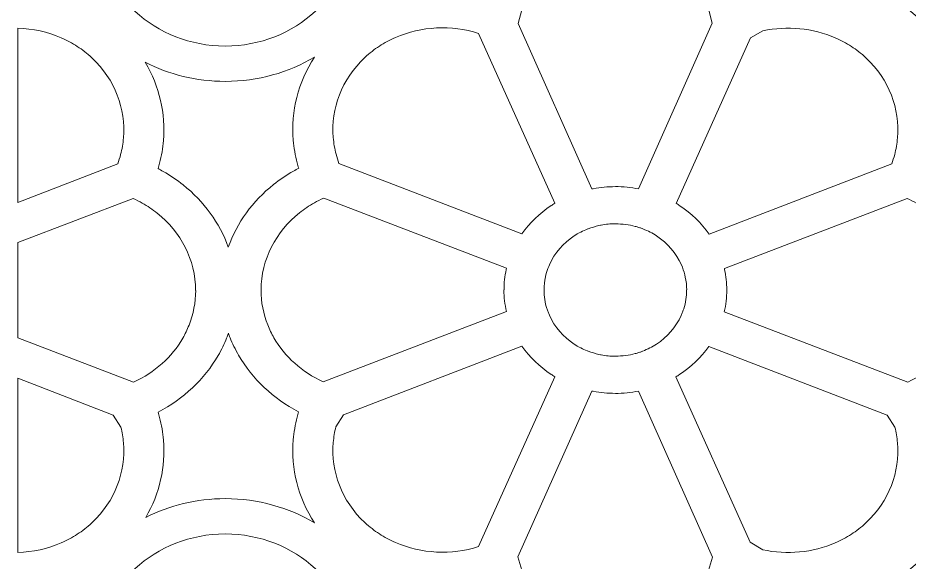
# Model space of a CAD drawing. Header units: millimetres. Extents: x -1200 to 1200, y -590 to 590.
# Drawn here: x -1200 to -592, y -186 to 186 of the extents above; entities that cross this region are included whole.
import ezdxf

# ---------------------------------------------------------------- set-up
doc = ezdxf.new("R2010")
doc.units = ezdxf.units.MM
doc.header["$MEASUREMENT"] = 0
doc.layers.add('Layer 1', color=7, linetype='Continuous')

msp = doc.modelspace()

# ---------------------------------------------------------------- linework, layer by layer
at = {"layer": 'Layer 1', "color": 250, "lineweight": 20}
for points, knots in [([(-971.7018, 247.1523), (-971.7018, 247.1523), (-971.7018, 247.1553), (-971.7018, 247.1553), (-971.7018, 247.1553), (-971.6511, 247.1553), (-971.6511, 247.1553), (-971.6516, 269.3949), (-981.3984, 289.5645), (-997.1524, 304.1911), (-1012.9047, 318.8168), (-1034.6258, 327.8657), (-1058.5766, 327.8669), (-1058.5766, 327.8669), (-1058.5766, 327.8198), (-1058.5766, 327.8198), (-1058.5766, 327.8198), (-1058.5834, 327.8198), (-1058.5834, 327.8198), (-1058.5834, 327.8198), (-1058.5867, 327.8198), (-1058.5867, 327.8198), (-1058.5867, 327.8198), (-1058.5867, 327.8669), (-1058.5867, 327.8669), (-1082.5392, 327.8665), (-1104.2631, 318.8168), (-1120.0165, 304.1894), (-1135.7684, 289.5632), (-1145.5144, 269.3958), (-1145.5158, 247.1587), (-1145.5158, 247.1587), (-1145.4651, 247.1587), (-1145.4651, 247.1587), (-1145.4651, 247.1587), (-1145.4651, 247.1523), (-1145.4651, 247.1523), (-1145.4651, 247.1523), (-1145.4651, 247.1493), (-1145.4651, 247.1493), (-1145.4651, 247.1493), (-1145.5158, 247.1493), (-1145.5158, 247.1493), (-1145.5153, 224.91), (-1135.7684, 204.7405), (-1120.0141, 190.1139), (-1104.2617, 175.4886), (-1082.5406, 166.4397), (-1058.5904, 166.4385), (-1058.5904, 166.4385), (-1058.5904, 166.4856), (-1058.5904, 166.4856), (-1058.5904, 166.4856), (-1058.5834, 166.4856), (-1058.5834, 166.4856), (-1058.5834, 166.4856), (-1058.5802, 166.4856), (-1058.5802, 166.4856), (-1058.5802, 166.4856), (-1058.5802, 166.4385), (-1058.5802, 166.4385), (-1034.6272, 166.4389), (-1012.9038, 175.4886), (-997.15, 190.1156), (-981.3976, 204.7417), (-971.6524, 224.9087), (-971.6511, 247.1458), (-971.6511, 247.1458), (-971.7018, 247.1458), (-971.7018, 247.1458), (-971.7018, 247.1458), (-971.7018, 247.1523), (-971.7018, 247.1523)], [0, 0, 0, 0, 0.04166667, 0.04166667, 0.04166667, 0.08333333, 0.08333333, 0.08333333, 0.125, 0.125, 0.125, 0.16666667, 0.16666667, 0.16666667, 0.20833333, 0.20833333, 0.20833333, 0.25, 0.25, 0.25, 0.29166667, 0.29166667, 0.29166667, 0.33333333, 0.33333333, 0.33333333, 0.375, 0.375, 0.375, 0.41666667, 0.41666667, 0.41666667, 0.45833333, 0.45833333, 0.45833333, 0.5, 0.5, 0.5, 0.54166667, 0.54166667, 0.54166667, 0.58333333, 0.58333333, 0.58333333, 0.625, 0.625, 0.625, 0.66666667, 0.66666667, 0.66666667, 0.70833333, 0.70833333, 0.70833333, 0.75, 0.75, 0.75, 0.79166667, 0.79166667, 0.79166667, 0.83333333, 0.83333333, 0.83333333, 0.875, 0.875, 0.875, 0.91666667, 0.91666667, 0.91666667, 0.95833333, 0.95833333, 0.95833333, 1, 1, 1, 1]), ([(-442.6111, 247.1523), (-442.6111, 247.1523), (-442.6111, 247.1553), (-442.6111, 247.1553), (-442.6111, 247.1553), (-442.5604, 247.1553), (-442.5604, 247.1553), (-442.5609, 269.3949), (-452.3078, 289.5645), (-468.0616, 304.1911), (-483.814, 318.8168), (-505.5351, 327.8657), (-529.4858, 327.8669), (-529.4858, 327.8669), (-529.4858, 327.8198), (-529.4858, 327.8198), (-529.4858, 327.8198), (-529.4928, 327.8198), (-529.4928, 327.8198), (-529.4928, 327.8198), (-529.496, 327.8198), (-529.496, 327.8198), (-529.496, 327.8198), (-529.496, 327.8669), (-529.496, 327.8669), (-553.4485, 327.8665), (-575.1724, 318.8168), (-590.9257, 304.1894), (-606.6778, 289.5632), (-616.4238, 269.3958), (-616.425, 247.1587), (-616.425, 247.1587), (-616.3743, 247.1587), (-616.3743, 247.1587), (-616.3743, 247.1587), (-616.3743, 247.1523), (-616.3743, 247.1523), (-616.3743, 247.1523), (-616.3743, 247.1493), (-616.3743, 247.1493), (-616.3743, 247.1493), (-616.425, 247.1493), (-616.425, 247.1493), (-616.4246, 224.91), (-606.6778, 204.7405), (-590.9233, 190.1139), (-575.171, 175.4886), (-553.4499, 166.4397), (-529.4996, 166.4385), (-529.4996, 166.4385), (-529.4996, 166.4856), (-529.4996, 166.4856), (-529.4996, 166.4856), (-529.4928, 166.4856), (-529.4928, 166.4856), (-529.4928, 166.4856), (-529.4895, 166.4856), (-529.4895, 166.4856), (-529.4895, 166.4856), (-529.4895, 166.4385), (-529.4895, 166.4385), (-505.5365, 166.4389), (-483.813, 175.4886), (-468.0592, 190.1156), (-452.3069, 204.7417), (-442.5618, 224.9087), (-442.5604, 247.1458), (-442.5604, 247.1458), (-442.6111, 247.1458), (-442.6111, 247.1458), (-442.6111, 247.1458), (-442.6111, 247.1523), (-442.6111, 247.1523)], [0, 0, 0, 0, 0.04166667, 0.04166667, 0.04166667, 0.08333333, 0.08333333, 0.08333333, 0.125, 0.125, 0.125, 0.16666667, 0.16666667, 0.16666667, 0.20833333, 0.20833333, 0.20833333, 0.25, 0.25, 0.25, 0.29166667, 0.29166667, 0.29166667, 0.33333333, 0.33333333, 0.33333333, 0.375, 0.375, 0.375, 0.41666667, 0.41666667, 0.41666667, 0.45833333, 0.45833333, 0.45833333, 0.5, 0.5, 0.5, 0.54166667, 0.54166667, 0.54166667, 0.58333333, 0.58333333, 0.58333333, 0.625, 0.625, 0.625, 0.66666667, 0.66666667, 0.66666667, 0.70833333, 0.70833333, 0.70833333, 0.75, 0.75, 0.75, 0.79166667, 0.79166667, 0.79166667, 0.83333333, 0.83333333, 0.83333333, 0.875, 0.875, 0.875, 0.91666667, 0.91666667, 0.91666667, 0.95833333, 0.95833333, 0.95833333, 1, 1, 1, 1]), ([(-726.3887, 181.9889), (-726.3887, 181.9889), (-728.6122, 191.0237), (-728.6122, 191.0237), (-735.6835, 201.6265), (-745.6182, 210.3421), (-757.3866, 216.1927), (-760.2842, 217.6332), (-763.4369, 218.9404), (-766.8291, 220.0986), (-774.8719, 222.8433), (-783.4899, 224.3416), (-792.411, 224.3421), (-792.411, 224.3421), (-792.411, 224.2924), (-792.411, 224.2924), (-792.411, 224.2924), (-792.4193, 224.2924), (-792.4193, 224.2924), (-815.0866, 224.2924), (-835.4098, 214.8512), (-849.2265, 199.9141), (-851.7496, 197.1869), (-854.0585, 194.2764), (-856.1256, 191.2104), (-856.1256, 191.2104), (-858.8073, 181.8729), (-858.8073, 181.8729), (-858.8073, 181.8729), (-808.4472, 68.908), (-808.4472, 68.908), (-808.4472, 68.908), (-807.4632, 69.0927), (-807.4632, 69.0927), (-802.6031, 70.002), (-797.5792, 70.4809), (-792.44, 70.4822), (-792.44, 70.4822), (-792.44, 70.5314), (-792.44, 70.5314), (-792.44, 70.5314), (-792.4253, 70.5314), (-792.4253, 70.5314), (-787.0587, 70.5314), (-781.7599, 69.9853), (-776.5921, 68.953), (-776.5921, 68.953), (-726.3887, 181.9889), (-726.3887, 181.9889)], [0, 0, 0, 0, 0.0625, 0.0625, 0.0625, 0.125, 0.125, 0.125, 0.1875, 0.1875, 0.1875, 0.25, 0.25, 0.25, 0.3125, 0.3125, 0.3125, 0.375, 0.375, 0.375, 0.4375, 0.4375, 0.4375, 0.5, 0.5, 0.5, 0.5625, 0.5625, 0.5625, 0.625, 0.625, 0.625, 0.6875, 0.6875, 0.6875, 0.75, 0.75, 0.75, 0.8125, 0.8125, 0.8125, 0.875, 0.875, 0.875, 0.9375, 0.9375, 0.9375, 1, 1, 1, 1]), ([(-1200.05, 59.7734), (-1200.05, 59.7734), (-1131.9126, 85.9975), (-1131.9126, 85.9975), (-1131.139, 88.1027), (-1130.4691, 90.2439), (-1129.9059, 92.41), (-1128.9547, 96.0662), (-1128.3176, 99.8878), (-1127.996, 103.8288), (-1126.3901, 123.4947), (-1133.5624, 143.5276), (-1149.576, 158.3949), (-1149.576, 158.3949), (-1149.5888, 158.4064), (-1149.5888, 158.4064), (-1149.5888, 158.4064), (-1149.562, 158.4313), (-1149.562, 158.4313), (-1152.7351, 161.3739), (-1156.0488, 163.9546), (-1159.464, 166.1755), (-1162.875, 168.3951), (-1166.5413, 170.3517), (-1170.4081, 172.041), (-1179.7581, 176.1263), (-1189.86, 178.3132), (-1200.05, 178.6089), (-1200.05, 178.6089), (-1200.05, 59.7734), (-1200.05, 59.7734)], [0, 0, 0, 0, 0.1, 0.1, 0.1, 0.2, 0.2, 0.2, 0.3, 0.3, 0.3, 0.4, 0.4, 0.4, 0.5, 0.5, 0.5, 0.6, 0.6, 0.6, 0.7, 0.7, 0.7, 0.8, 0.8, 0.8, 0.9, 0.9, 0.9, 1, 1, 1, 1]), ([(-980.9561, 86.2292), (-980.9561, 86.2292), (-856.2485, 38.232), (-856.2485, 38.232), (-850.9768, 45.7697), (-844.1769, 52.3313), (-836.25, 57.5406), (-835.4241, 58.0838), (-834.6049, 58.6029), (-833.787, 59.1006), (-833.787, 59.1006), (-885.7677, 175.1074), (-885.7677, 175.1074), (-904.356, 180.9378), (-924.7531, 180.0062), (-942.4574, 172.2714), (-946.3242, 170.5813), (-949.99, 168.6247), (-953.4015, 166.4055), (-956.8162, 164.1842), (-960.1304, 161.6035), (-963.3035, 158.6613), (-963.3035, 158.6613), (-963.2767, 158.6365), (-963.2767, 158.6365), (-963.2767, 158.6365), (-963.2895, 158.6249), (-963.2895, 158.6249), (-979.3031, 143.7576), (-986.4754, 123.7247), (-984.8695, 104.0588), (-984.5479, 100.1182), (-983.9108, 96.2962), (-982.9596, 92.64), (-982.3968, 90.4744), (-981.7296, 88.3345), (-980.9561, 86.2292)], [0, 0, 0, 0, 0.08333333, 0.08333333, 0.08333333, 0.16666667, 0.16666667, 0.16666667, 0.25, 0.25, 0.25, 0.33333333, 0.33333333, 0.33333333, 0.41666667, 0.41666667, 0.41666667, 0.5, 0.5, 0.5, 0.58333333, 0.58333333, 0.58333333, 0.66666667, 0.66666667, 0.66666667, 0.75, 0.75, 0.75, 0.83333333, 0.83333333, 0.83333333, 0.91666667, 0.91666667, 0.91666667, 1, 1, 1, 1]), ([(-728.4845, 38.0474), (-728.4845, 38.0474), (-603.8973, 85.9975), (-603.8973, 85.9975), (-603.1236, 88.1027), (-602.4539, 90.2439), (-601.8906, 92.41), (-600.9392, 96.0662), (-600.3021, 99.8878), (-599.9807, 103.8288), (-598.3748, 123.4947), (-605.547, 143.5276), (-621.5606, 158.3949), (-621.5606, 158.3949), (-621.5736, 158.4064), (-621.5736, 158.4064), (-621.5736, 158.4064), (-621.5468, 158.4313), (-621.5468, 158.4313), (-624.7198, 161.3739), (-628.0334, 163.9546), (-631.4487, 166.1755), (-634.8598, 168.3951), (-638.5258, 170.3517), (-642.3927, 172.041), (-657.7955, 178.7709), (-675.2387, 180.3501), (-691.7547, 176.8074), (-691.7547, 176.8074), (-700.3095, 172.1369), (-700.3095, 172.1369), (-700.3095, 172.1369), (-750.9732, 59.0702), (-750.9732, 59.0702), (-750.112, 58.5493), (-749.2659, 58.0169), (-748.4392, 57.4708), (-740.5312, 52.2503), (-733.7465, 45.6494), (-728.4845, 38.0474)], [0, 0, 0, 0, 0.07692308, 0.07692308, 0.07692308, 0.15384615, 0.15384615, 0.15384615, 0.23076923, 0.23076923, 0.23076923, 0.30769231, 0.30769231, 0.30769231, 0.38461538, 0.38461538, 0.38461538, 0.46153846, 0.46153846, 0.46153846, 0.53846154, 0.53846154, 0.53846154, 0.61538462, 0.61538462, 0.61538462, 0.69230769, 0.69230769, 0.69230769, 0.76923077, 0.76923077, 0.76923077, 0.84615385, 0.84615385, 0.84615385, 0.92307692, 0.92307692, 0.92307692, 1, 1, 1, 1]), ([(-1113.1478, 155.3615), (-1103.3496, 138.9248), (-1099.2138, 120.3092), (-1100.7136, 101.9412), (-1101.1297, 96.8471), (-1102.0165, 91.6643), (-1103.3728, 86.4494), (-1103.6901, 85.2291), (-1104.0352, 84.0105), (-1104.4061, 82.7966), (-1103.2228, 82.1811), (-1102.0486, 81.545), (-1100.8876, 80.8867), (-1096.0681, 78.1535), (-1091.5097, 75.0713), (-1087.2586, 71.681), (-1073.1604, 60.4387), (-1062.3872, 45.8104), (-1056.4719, 29.1908), (-1050.5744, 45.9047), (-1039.7696, 60.6165), (-1025.6065, 71.9106), (-1021.3548, 75.3013), (-1016.797, 78.3835), (-1011.9774, 81.1163), (-1010.8164, 81.7746), (-1009.6441, 82.4102), (-1008.4608, 83.0258), (-1008.8317, 84.2405), (-1009.1754, 85.4591), (-1009.4927, 86.6798), (-1010.849, 91.8947), (-1011.7358, 97.0771), (-1012.1519, 102.1712), (-1013.7522, 121.7741), (-1008.9326, 141.6579), (-997.6639, 158.875), (-1015.2253, 148.4204), (-1036.1316, 142.3565), (-1058.5802, 142.3561), (-1058.5802, 142.3561), (-1058.5802, 142.309), (-1058.5802, 142.309), (-1058.5802, 142.309), (-1058.5834, 142.309), (-1058.5834, 142.309), (-1058.5834, 142.309), (-1058.5904, 142.309), (-1058.5904, 142.309), (-1058.5904, 142.309), (-1058.5904, 142.3561), (-1058.5904, 142.3561), (-1078.3887, 142.3574), (-1096.9857, 147.0754), (-1113.1478, 155.3615)], [0, 0, 0, 0, 0.05555556, 0.05555556, 0.05555556, 0.11111111, 0.11111111, 0.11111111, 0.16666667, 0.16666667, 0.16666667, 0.22222222, 0.22222222, 0.22222222, 0.27777778, 0.27777778, 0.27777778, 0.33333333, 0.33333333, 0.33333333, 0.38888889, 0.38888889, 0.38888889, 0.44444444, 0.44444444, 0.44444444, 0.5, 0.5, 0.5, 0.55555556, 0.55555556, 0.55555556, 0.61111111, 0.61111111, 0.61111111, 0.66666667, 0.66666667, 0.66666667, 0.72222222, 0.72222222, 0.72222222, 0.77777778, 0.77777778, 0.77777778, 0.83333333, 0.83333333, 0.83333333, 0.88888889, 0.88888889, 0.88888889, 0.94444444, 0.94444444, 0.94444444, 1, 1, 1, 1]), ([(-1121.4682, 62.4518), (-1121.4682, 62.4518), (-1200.05, 32.2517), (-1200.05, 32.2517), (-1200.05, 32.2517), (-1200.05, -32.6479), (-1200.05, -32.6479), (-1200.05, -32.6479), (-1121.0369, -62.9002), (-1121.0369, -62.9002), (-1106.7003, -56.3224), (-1094.9365, -45.7799), (-1087.486, -32.8611), (-1085.9351, -30.1708), (-1084.5266, -27.2436), (-1083.2797, -24.0941), (-1080.3225, -16.627), (-1078.7093, -8.625), (-1078.7088, -0.3416), (-1078.7088, -0.3416), (-1078.7619, -0.3416), (-1078.7619, -0.3416), (-1078.7619, -0.3416), (-1078.7619, -0.3343), (-1078.7619, -0.3343), (-1078.7619, 20.7117), (-1088.9314, 39.5812), (-1105.0188, 52.4097), (-1108.1701, 54.9231), (-1111.5474, 57.207), (-1115.1171, 59.2312), (-1117.1508, 60.3847), (-1119.271, 61.4586), (-1121.4682, 62.4518)], [0, 0, 0, 0, 0.09090909, 0.09090909, 0.09090909, 0.18181818, 0.18181818, 0.18181818, 0.27272727, 0.27272727, 0.27272727, 0.36363636, 0.36363636, 0.36363636, 0.45454545, 0.45454545, 0.45454545, 0.54545455, 0.54545455, 0.54545455, 0.63636364, 0.63636364, 0.63636364, 0.72727273, 0.72727273, 0.72727273, 0.81818182, 0.81818182, 0.81818182, 0.90909091, 0.90909091, 0.90909091, 1, 1, 1, 1]), ([(-866.7113, 14.7626), (-866.7113, 14.7626), (-991.3981, 62.6819), (-991.3981, 62.6819), (-993.596, 61.6886), (-995.714, 60.6143), (-997.7479, 59.4613), (-1001.3176, 57.4365), (-1004.6954, 55.1527), (-1007.8462, 52.6393), (-1023.9341, 39.8108), (-1034.1036, 20.9417), (-1034.1036, -0.1038), (-1034.1036, -0.1038), (-1034.1036, -0.112), (-1034.1036, -0.112), (-1034.1036, -0.112), (-1034.1567, -0.112), (-1034.1567, -0.112), (-1034.1562, -8.3946), (-1032.543, -16.397), (-1029.5858, -23.8636), (-1028.3389, -27.0136), (-1026.9304, -29.9403), (-1025.3795, -32.6307), (-1017.9295, -45.5499), (-1006.1666, -56.0928), (-991.829, -62.6711), (-991.829, -62.6711), (-866.7412, -14.7784), (-866.7412, -14.7784), (-867.8573, -9.9729), (-868.4454, -5.0433), (-868.4454, -0.0516), (-868.4454, -0.0516), (-868.4454, -0.0379), (-868.4454, -0.0379), (-868.4454, -0.0379), (-868.3923, -0.0379), (-868.3923, -0.0379), (-868.391, 4.72), (-867.8776, 9.3755), (-866.9022, 13.8798), (-866.9022, 13.8798), (-866.7113, 14.7626), (-866.7113, 14.7626)], [0, 0, 0, 0, 0.06666667, 0.06666667, 0.06666667, 0.13333333, 0.13333333, 0.13333333, 0.2, 0.2, 0.2, 0.26666667, 0.26666667, 0.26666667, 0.33333333, 0.33333333, 0.33333333, 0.4, 0.4, 0.4, 0.46666667, 0.46666667, 0.46666667, 0.53333333, 0.53333333, 0.53333333, 0.6, 0.6, 0.6, 0.66666667, 0.66666667, 0.66666667, 0.73333333, 0.73333333, 0.73333333, 0.8, 0.8, 0.8, 0.86666667, 0.86666667, 0.86666667, 0.93333333, 0.93333333, 0.93333333, 1, 1, 1, 1]), ([(-593.4529, 62.4518), (-593.4529, 62.4518), (-718.0613, 14.563), (-718.0613, 14.563), (-717.9603, 14.1509), (-717.8957, 13.8884), (-717.8713, 13.7732), (-717.8713, 13.7732), (-717.8713, 13.7235), (-717.8713, 13.7235), (-716.9462, 9.4085), (-716.4592, 4.8091), (-716.4578, -0.0379), (-716.4578, -0.0379), (-716.4047, -0.0379), (-716.4047, -0.0379), (-716.4047, -0.0379), (-716.4047, -0.0516), (-716.4047, -0.0516), (-716.4047, -5.135), (-717.0072, -10.1357), (-718.147, -14.9925), (-718.147, -14.9925), (-593.0215, -62.9002), (-593.0215, -62.9002), (-578.6849, -56.3224), (-566.9211, -45.7799), (-559.4707, -32.8611), (-557.9196, -30.1708), (-556.5112, -27.2436), (-555.2642, -24.0941), (-552.3072, -16.627), (-550.6939, -8.625), (-550.6934, -0.3416), (-550.6934, -0.3416), (-550.7465, -0.3416), (-550.7465, -0.3416), (-550.7465, -0.3416), (-550.7465, -0.3343), (-550.7465, -0.3343), (-550.7465, 20.7117), (-560.9159, 39.5812), (-577.0034, 52.4097), (-580.1547, 54.9231), (-583.5321, 57.207), (-587.1018, 59.2312), (-589.1353, 60.3847), (-591.2555, 61.4586), (-593.4529, 62.4518)], [0, 0, 0, 0, 0.0625, 0.0625, 0.0625, 0.125, 0.125, 0.125, 0.1875, 0.1875, 0.1875, 0.25, 0.25, 0.25, 0.3125, 0.3125, 0.3125, 0.375, 0.375, 0.375, 0.4375, 0.4375, 0.4375, 0.5, 0.5, 0.5, 0.5625, 0.5625, 0.5625, 0.625, 0.625, 0.625, 0.6875, 0.6875, 0.6875, 0.75, 0.75, 0.75, 0.8125, 0.8125, 0.8125, 0.875, 0.875, 0.875, 0.9375, 0.9375, 0.9375, 1, 1, 1, 1]), ([(-838.361, -15.0242), (-838.2142, -15.4131), (-838.0643, -15.7944), (-837.9117, -16.167), (-837.9117, -16.167), (-837.3922, -17.3299), (-837.3922, -17.3299), (-833.8293, -25.3071), (-827.934, -32.1111), (-820.522, -36.9825), (-819.1877, -37.8593), (-817.6682, -38.7378), (-815.971, -39.612), (-814.6437, -40.2956), (-813.1845, -40.957), (-811.5957, -41.5866), (-811.5957, -41.5866), (-811.5454, -41.6059), (-811.5454, -41.6059), (-811.5454, -41.6059), (-811.4901, -41.6273), (-811.4901, -41.6273), (-811.4901, -41.6273), (-811.0665, -41.7905), (-811.0665, -41.7905), (-808.6926, -42.7058), (-806.2052, -43.4545), (-803.6249, -44.0178), (-802.3503, -44.2962), (-802.3803, -44.3116), (-802.1136, -44.3613), (-798.9913, -44.9455), (-795.7557, -45.2535), (-792.44, -45.2539), (-792.44, -45.2539), (-792.44, -45.2043), (-792.44, -45.2043), (-792.44, -45.2043), (-792.4253, -45.2043), (-792.4253, -45.2043), (-787.5845, -45.2043), (-783.0221, -44.5939), (-778.8148, -43.4584), (-778.0739, -43.2584), (-777.2422, -43.0078), (-776.3217, -42.7088), (-775.6546, -42.4917), (-775.0125, -42.2685), (-774.3934, -42.0406), (-774.3934, -42.0406), (-773.8739, -41.8337), (-773.8739, -41.8337), (-773.8739, -41.8337), (-773.8671, -41.8312), (-773.8671, -41.8312), (-773.8671, -41.8312), (-773.7604, -41.7815), (-773.7604, -41.7815), (-772.1154, -41.1463), (-770.4998, -40.4207), (-768.9235, -39.6124), (-767.3808, -38.8217), (-765.8815, -37.9488), (-764.4338, -37.0018), (-756.9941, -32.1342), (-751.0946, -25.3923), (-747.5443, -17.5265), (-747.5443, -17.5265), (-747.4944, -17.4169), (-747.4944, -17.4169), (-747.4944, -17.4169), (-747.4958, -17.4164), (-747.4958, -17.4164), (-747.159, -16.666), (-746.8439, -15.9087), (-746.5538, -15.1476), (-746.2155, -14.2614), (-745.9379, -13.4784), (-745.7252, -12.8059), (-744.4691, -8.837), (-743.7936, -4.5597), (-743.7936, -0.0516), (-743.7936, -0.0516), (-743.7936, -0.0379), (-743.7936, -0.0379), (-743.7936, -0.0379), (-743.7402, -0.0379), (-743.7402, -0.0379), (-743.7407, 2.8525), (-744.0773, 5.8148), (-744.7163, 8.8084), (-744.7163, 8.8084), (-744.726, 8.8063), (-744.726, 8.8063), (-744.726, 8.8063), (-745.0318, 10.2386), (-745.0318, 10.2386), (-745.6306, 12.6321), (-746.413, 14.9091), (-747.3592, 17.0529), (-747.3592, 17.0529), (-747.3951, 17.1351), (-747.3951, 17.1351), (-750.9175, 25.0746), (-756.8174, 31.8863), (-764.2737, 36.8095), (-765.7541, 37.787), (-767.2591, 38.6732), (-768.7791, 39.4592), (-770.1313, 40.1582), (-771.7515, 40.8778), (-773.6373, 41.6119), (-773.6373, 41.6119), (-773.6252, 41.6376), (-773.6252, 41.6376), (-773.6252, 41.6376), (-775.3793, 42.2887), (-775.3793, 42.2887), (-775.6884, 42.3958), (-776.0016, 42.502), (-776.3214, 42.6061), (-777.2417, 42.9051), (-778.0734, 43.1556), (-778.8143, 43.3557), (-783.0221, 44.4912), (-787.5845, 45.1015), (-792.4253, 45.1015), (-792.4253, 45.1015), (-792.44, 45.1015), (-792.44, 45.1015), (-792.44, 45.1015), (-792.44, 45.1512), (-792.44, 45.1512), (-795.7552, 45.1508), (-798.9905, 44.8428), (-802.1136, 44.2582), (-802.4015, 44.2046), (-802.341, 44.1952), (-803.6249, 43.9151), (-806.2047, 43.3522), (-808.6926, 42.6027), (-811.067, 41.6873), (-811.067, 41.6873), (-811.2857, 41.603), (-811.2857, 41.603), (-812.9954, 40.9365), (-814.5584, 40.2366), (-815.9719, 39.5089), (-817.6686, 38.6351), (-819.1882, 37.7561), (-820.5223, 36.8793), (-827.934, 32.008), (-833.8288, 25.2044), (-837.3922, 17.2268), (-837.3922, 17.2268), (-837.896, 16.0994), (-837.896, 16.0994), (-838.6396, 14.2803), (-839.2726, 12.349), (-839.7873, 10.3118), (-840.091, 9.1112), (-840.0997, 9.1682), (-840.155, 8.9133), (-840.7798, 6.026), (-841.1096, 3.032), (-841.11, -0.0379), (-841.11, -0.0379), (-841.0565, -0.0379), (-841.0565, -0.0379), (-841.0565, -0.0379), (-841.0565, -0.0516), (-841.0565, -0.0516), (-841.0565, -4.5507), (-840.3967, -8.7933), (-839.17, -12.7065), (-838.9547, -13.3944), (-838.6835, -14.1697), (-838.361, -15.0242)], [0, 0, 0, 0, 0.01694915, 0.01694915, 0.01694915, 0.03389831, 0.03389831, 0.03389831, 0.05084746, 0.05084746, 0.05084746, 0.06779661, 0.06779661, 0.06779661, 0.08474576, 0.08474576, 0.08474576, 0.10169492, 0.10169492, 0.10169492, 0.11864407, 0.11864407, 0.11864407, 0.13559322, 0.13559322, 0.13559322, 0.15254237, 0.15254237, 0.15254237, 0.16949153, 0.16949153, 0.16949153, 0.18644068, 0.18644068, 0.18644068, 0.20338983, 0.20338983, 0.20338983, 0.22033898, 0.22033898, 0.22033898, 0.23728814, 0.23728814, 0.23728814, 0.25423729, 0.25423729, 0.25423729, 0.27118644, 0.27118644, 0.27118644, 0.28813559, 0.28813559, 0.28813559, 0.30508475, 0.30508475, 0.30508475, 0.3220339, 0.3220339, 0.3220339, 0.33898305, 0.33898305, 0.33898305, 0.3559322, 0.3559322, 0.3559322, 0.37288136, 0.37288136, 0.37288136, 0.38983051, 0.38983051, 0.38983051, 0.40677966, 0.40677966, 0.40677966, 0.42372881, 0.42372881, 0.42372881, 0.44067797, 0.44067797, 0.44067797, 0.45762712, 0.45762712, 0.45762712, 0.47457627, 0.47457627, 0.47457627, 0.49152542, 0.49152542, 0.49152542, 0.50847458, 0.50847458, 0.50847458, 0.52542373, 0.52542373, 0.52542373, 0.54237288, 0.54237288, 0.54237288, 0.55932203, 0.55932203, 0.55932203, 0.57627119, 0.57627119, 0.57627119, 0.59322034, 0.59322034, 0.59322034, 0.61016949, 0.61016949, 0.61016949, 0.62711864, 0.62711864, 0.62711864, 0.6440678, 0.6440678, 0.6440678, 0.66101695, 0.66101695, 0.66101695, 0.6779661, 0.6779661, 0.6779661, 0.69491525, 0.69491525, 0.69491525, 0.71186441, 0.71186441, 0.71186441, 0.72881356, 0.72881356, 0.72881356, 0.74576271, 0.74576271, 0.74576271, 0.76271186, 0.76271186, 0.76271186, 0.77966102, 0.77966102, 0.77966102, 0.79661017, 0.79661017, 0.79661017, 0.81355932, 0.81355932, 0.81355932, 0.83050847, 0.83050847, 0.83050847, 0.84745763, 0.84745763, 0.84745763, 0.86440678, 0.86440678, 0.86440678, 0.88135593, 0.88135593, 0.88135593, 0.89830508, 0.89830508, 0.89830508, 0.91525424, 0.91525424, 0.91525424, 0.93220339, 0.93220339, 0.93220339, 0.94915254, 0.94915254, 0.94915254, 0.96610169, 0.96610169, 0.96610169, 0.98305085, 0.98305085, 0.98305085, 1, 1, 1, 1]), ([(-1056.3908, -29.5955), (-1056.7736, -30.6852), (-1057.1787, -31.7646), (-1057.6027, -32.8354), (-1059.185, -36.8309), (-1061.1313, -40.8229), (-1063.4145, -44.7811), (-1072.7522, -60.9745), (-1087.0261, -74.4107), (-1104.3918, -83.4099), (-1104.0264, -84.6079), (-1103.6855, -85.8085), (-1103.3728, -87.0126), (-1102.0165, -92.2275), (-1101.1297, -97.4098), (-1100.7136, -102.5043), (-1099.2341, -120.6286), (-1103.2412, -138.9945), (-1112.7603, -155.2697), (-1096.6876, -147.1053), (-1078.2281, -142.4605), (-1058.5867, -142.4601), (-1058.5867, -142.4601), (-1058.5867, -142.413), (-1058.5867, -142.413), (-1058.5867, -142.413), (-1058.5834, -142.413), (-1058.5834, -142.413), (-1058.5834, -142.413), (-1058.5766, -142.413), (-1058.5766, -142.413), (-1058.5766, -142.413), (-1058.5766, -142.4601), (-1058.5766, -142.4601), (-1036.1006, -142.4614), (-1015.1707, -148.5428), (-997.5971, -159.0214), (-1008.9106, -141.7825), (-1013.7517, -121.8802), (-1012.1519, -102.2756), (-1011.7367, -97.1819), (-1010.8495, -91.9996), (-1009.4937, -86.7838), (-1009.181, -85.5789), (-1008.8428, -84.3783), (-1008.4773, -83.1794), (-1025.8416, -74.1798), (-1040.1133, -60.744), (-1049.451, -44.5515), (-1051.7342, -40.5924), (-1053.6805, -36.6009), (-1055.2628, -32.605), (-1055.6568, -31.6095), (-1056.0323, -30.6068), (-1056.3908, -29.5955)], [0, 0, 0, 0, 0.05555556, 0.05555556, 0.05555556, 0.11111111, 0.11111111, 0.11111111, 0.16666667, 0.16666667, 0.16666667, 0.22222222, 0.22222222, 0.22222222, 0.27777778, 0.27777778, 0.27777778, 0.33333333, 0.33333333, 0.33333333, 0.38888889, 0.38888889, 0.38888889, 0.44444444, 0.44444444, 0.44444444, 0.5, 0.5, 0.5, 0.55555556, 0.55555556, 0.55555556, 0.61111111, 0.61111111, 0.61111111, 0.66666667, 0.66666667, 0.66666667, 0.72222222, 0.72222222, 0.72222222, 0.77777778, 0.77777778, 0.77777778, 0.83333333, 0.83333333, 0.83333333, 0.88888889, 0.88888889, 0.88888889, 0.94444444, 0.94444444, 0.94444444, 1, 1, 1, 1]), ([(-977.9298, -85.1673), (-977.9298, -85.1673), (-983.152, -93.497), (-983.152, -93.497), (-983.9971, -96.9245), (-984.5697, -100.4912), (-984.8695, -104.1637), (-986.4767, -123.8582), (-979.3243, -143.892), (-963.3426, -158.7272), (-963.3426, -158.7272), (-963.2895, -158.7272), (-963.2895, -158.7272), (-963.2895, -158.7272), (-963.2767, -158.7392), (-963.2767, -158.7392), (-963.2767, -158.7392), (-963.3035, -158.764), (-963.3035, -158.764), (-960.13, -161.7066), (-956.8162, -164.2882), (-953.4015, -166.5091), (-949.9895, -168.7291), (-946.3242, -170.6861), (-942.4579, -172.375), (-924.7531, -180.1111), (-904.3546, -181.0418), (-885.766, -175.2106), (-885.766, -175.2106), (-833.787, -59.2059), (-833.787, -59.2059), (-834.6044, -58.7082), (-835.4241, -58.1869), (-836.2495, -57.6438), (-844.1773, -52.434), (-850.9782, -45.8746), (-856.2499, -38.336), (-856.2499, -38.336), (-977.9298, -85.1673), (-977.9298, -85.1673)], [0, 0, 0, 0, 0.07692308, 0.07692308, 0.07692308, 0.15384615, 0.15384615, 0.15384615, 0.23076923, 0.23076923, 0.23076923, 0.30769231, 0.30769231, 0.30769231, 0.38461538, 0.38461538, 0.38461538, 0.46153846, 0.46153846, 0.46153846, 0.53846154, 0.53846154, 0.53846154, 0.61538462, 0.61538462, 0.61538462, 0.69230769, 0.69230769, 0.69230769, 0.76923077, 0.76923077, 0.76923077, 0.84615385, 0.84615385, 0.84615385, 0.92307692, 0.92307692, 0.92307692, 1, 1, 1, 1]), ([(-606.92, -85.3973), (-606.92, -85.3973), (-728.7216, -38.5189), (-728.7216, -38.5189), (-734.0131, -46.0566), (-740.8062, -52.5942), (-748.7063, -57.7633), (-749.5012, -58.2837), (-750.3098, -58.7913), (-751.1292, -59.2847), (-751.1292, -59.2847), (-700.5152, -172.2401), (-700.5152, -172.2401), (-700.5152, -172.2401), (-691.9391, -177.3342), (-691.9391, -177.3342), (-675.3693, -180.9275), (-657.8527, -179.3593), (-642.3927, -172.6042), (-638.5258, -170.9148), (-634.8598, -168.9582), (-631.4487, -166.7386), (-628.0334, -164.5178), (-624.7198, -161.9371), (-621.5468, -158.9945), (-621.5468, -158.9945), (-621.5736, -158.9696), (-621.5736, -158.9696), (-621.5736, -158.9696), (-621.5606, -158.9581), (-621.5606, -158.9581), (-605.547, -144.0908), (-598.3748, -124.0583), (-599.9807, -104.392), (-600.2806, -100.7208), (-600.8544, -97.1541), (-601.7, -93.7279), (-601.7, -93.7279), (-606.92, -85.3973), (-606.92, -85.3973)], [0, 0, 0, 0, 0.07692308, 0.07692308, 0.07692308, 0.15384615, 0.15384615, 0.15384615, 0.23076923, 0.23076923, 0.23076923, 0.30769231, 0.30769231, 0.30769231, 0.38461538, 0.38461538, 0.38461538, 0.46153846, 0.46153846, 0.46153846, 0.53846154, 0.53846154, 0.53846154, 0.61538462, 0.61538462, 0.61538462, 0.69230769, 0.69230769, 0.69230769, 0.76923077, 0.76923077, 0.76923077, 0.84615385, 0.84615385, 0.84615385, 0.92307692, 0.92307692, 0.92307692, 1, 1, 1, 1]), ([(-1134.9352, -85.3973), (-1134.9352, -85.3973), (-1200.05, -60.3363), (-1200.05, -60.3363), (-1200.05, -60.3363), (-1200.05, -179.1736), (-1200.05, -179.1736), (-1189.8601, -178.8769), (-1179.758, -176.6895), (-1170.4081, -172.6042), (-1166.5413, -170.9148), (-1162.875, -168.9582), (-1159.464, -166.7386), (-1156.0488, -164.5178), (-1152.7351, -161.9371), (-1149.562, -158.9945), (-1149.562, -158.9945), (-1149.5888, -158.9696), (-1149.5888, -158.9696), (-1149.5888, -158.9696), (-1149.576, -158.9581), (-1149.576, -158.9581), (-1133.5624, -144.0908), (-1126.3901, -124.0583), (-1127.996, -104.392), (-1128.2958, -100.7208), (-1128.8697, -97.1541), (-1129.7154, -93.7279), (-1129.7154, -93.7279), (-1134.9352, -85.3973), (-1134.9352, -85.3973)], [0, 0, 0, 0, 0.1, 0.1, 0.1, 0.2, 0.2, 0.2, 0.3, 0.3, 0.3, 0.4, 0.4, 0.4, 0.5, 0.5, 0.5, 0.6, 0.6, 0.6, 0.7, 0.7, 0.7, 0.8, 0.8, 0.8, 0.9, 0.9, 0.9, 1, 1, 1, 1]), ([(-728.8563, -191.4913), (-728.8563, -191.4913), (-726.2402, -182.4275), (-726.2402, -182.4275), (-726.2402, -182.4275), (-776.5921, -69.057), (-776.5921, -69.057), (-781.7599, -70.0902), (-787.0582, -70.6341), (-792.4253, -70.6341), (-792.4253, -70.6341), (-792.44, -70.6341), (-792.44, -70.6341), (-792.44, -70.6341), (-792.44, -70.5849), (-792.44, -70.5849), (-797.5787, -70.5836), (-802.6031, -70.1047), (-807.4632, -69.1958), (-807.4632, -69.1958), (-808.4468, -69.0112), (-808.4468, -69.0112), (-808.4468, -69.0112), (-858.8493, -182.0685), (-858.8493, -182.0685), (-858.8493, -182.0685), (-856.1266, -191.3136), (-856.1266, -191.3136), (-854.059, -194.38), (-851.75, -197.2896), (-849.2265, -200.0172), (-835.4098, -214.9543), (-815.0866, -224.3955), (-792.4193, -224.3955), (-792.4193, -224.3955), (-792.411, -224.3955), (-792.411, -224.3955), (-792.411, -224.3955), (-792.411, -224.4452), (-792.411, -224.4452), (-783.4899, -224.4448), (-774.8719, -222.9465), (-766.8291, -220.2018), (-763.4369, -219.0436), (-760.2847, -217.7367), (-757.3866, -216.2958), (-745.7534, -210.513), (-735.9114, -201.9297), (-728.8563, -191.4913)], [0, 0, 0, 0, 0.0625, 0.0625, 0.0625, 0.125, 0.125, 0.125, 0.1875, 0.1875, 0.1875, 0.25, 0.25, 0.25, 0.3125, 0.3125, 0.3125, 0.375, 0.375, 0.375, 0.4375, 0.4375, 0.4375, 0.5, 0.5, 0.5, 0.5625, 0.5625, 0.5625, 0.625, 0.625, 0.625, 0.6875, 0.6875, 0.6875, 0.75, 0.75, 0.75, 0.8125, 0.8125, 0.8125, 0.875, 0.875, 0.875, 0.9375, 0.9375, 0.9375, 1, 1, 1, 1]), ([(-971.7018, -247.2571), (-971.7018, -247.2571), (-971.7018, -247.2541), (-971.7018, -247.2541), (-971.7018, -247.2541), (-971.6511, -247.2541), (-971.6511, -247.2541), (-971.6516, -225.0145), (-981.3984, -204.8449), (-997.1524, -190.2183), (-1012.9047, -175.5926), (-1034.6258, -166.5438), (-1058.5766, -166.5425), (-1058.5766, -166.5425), (-1058.5766, -166.5896), (-1058.5766, -166.5896), (-1058.5766, -166.5896), (-1058.5834, -166.5896), (-1058.5834, -166.5896), (-1058.5834, -166.5896), (-1058.5867, -166.5896), (-1058.5867, -166.5896), (-1058.5867, -166.5896), (-1058.5867, -166.5425), (-1058.5867, -166.5425), (-1082.5392, -166.5429), (-1104.2631, -175.5926), (-1120.0165, -190.22), (-1135.7684, -204.8462), (-1145.5144, -225.0136), (-1145.5158, -247.2507), (-1145.5158, -247.2507), (-1145.4651, -247.2507), (-1145.4651, -247.2507), (-1145.4651, -247.2507), (-1145.4651, -247.2571), (-1145.4651, -247.2571), (-1145.4651, -247.2571), (-1145.4651, -247.2601), (-1145.4651, -247.2601), (-1145.4651, -247.2601), (-1145.5158, -247.2601), (-1145.5158, -247.2601), (-1145.5153, -269.4994), (-1135.7684, -289.6689), (-1120.0141, -304.2955), (-1104.2617, -318.9208), (-1082.5406, -327.9697), (-1058.5904, -327.9709), (-1058.5904, -327.9709), (-1058.5904, -327.9238), (-1058.5904, -327.9238), (-1058.5904, -327.9238), (-1058.5834, -327.9238), (-1058.5834, -327.9238), (-1058.5834, -327.9238), (-1058.5802, -327.9238), (-1058.5802, -327.9238), (-1058.5802, -327.9238), (-1058.5802, -327.9709), (-1058.5802, -327.9709), (-1034.6272, -327.9705), (-1012.9038, -318.9208), (-997.15, -304.2938), (-981.3976, -289.6677), (-971.6524, -269.5007), (-971.6511, -247.2636), (-971.6511, -247.2636), (-971.7018, -247.2636), (-971.7018, -247.2636), (-971.7018, -247.2636), (-971.7018, -247.2571), (-971.7018, -247.2571)], [0, 0, 0, 0, 0.04166667, 0.04166667, 0.04166667, 0.08333333, 0.08333333, 0.08333333, 0.125, 0.125, 0.125, 0.16666667, 0.16666667, 0.16666667, 0.20833333, 0.20833333, 0.20833333, 0.25, 0.25, 0.25, 0.29166667, 0.29166667, 0.29166667, 0.33333333, 0.33333333, 0.33333333, 0.375, 0.375, 0.375, 0.41666667, 0.41666667, 0.41666667, 0.45833333, 0.45833333, 0.45833333, 0.5, 0.5, 0.5, 0.54166667, 0.54166667, 0.54166667, 0.58333333, 0.58333333, 0.58333333, 0.625, 0.625, 0.625, 0.66666667, 0.66666667, 0.66666667, 0.70833333, 0.70833333, 0.70833333, 0.75, 0.75, 0.75, 0.79166667, 0.79166667, 0.79166667, 0.83333333, 0.83333333, 0.83333333, 0.875, 0.875, 0.875, 0.91666667, 0.91666667, 0.91666667, 0.95833333, 0.95833333, 0.95833333, 1, 1, 1, 1]), ([(-442.6111, -247.2571), (-442.6111, -247.2571), (-442.6111, -247.2541), (-442.6111, -247.2541), (-442.6111, -247.2541), (-442.5604, -247.2541), (-442.5604, -247.2541), (-442.5609, -225.0145), (-452.3078, -204.8449), (-468.0616, -190.2183), (-483.814, -175.5926), (-505.5351, -166.5438), (-529.4858, -166.5425), (-529.4858, -166.5425), (-529.4858, -166.5896), (-529.4858, -166.5896), (-529.4858, -166.5896), (-529.4928, -166.5896), (-529.4928, -166.5896), (-529.4928, -166.5896), (-529.496, -166.5896), (-529.496, -166.5896), (-529.496, -166.5896), (-529.496, -166.5425), (-529.496, -166.5425), (-553.4485, -166.5429), (-575.1724, -175.5926), (-590.9257, -190.22), (-606.6778, -204.8462), (-616.4238, -225.0136), (-616.425, -247.2507), (-616.425, -247.2507), (-616.3743, -247.2507), (-616.3743, -247.2507), (-616.3743, -247.2507), (-616.3743, -247.2571), (-616.3743, -247.2571), (-616.3743, -247.2571), (-616.3743, -247.2601), (-616.3743, -247.2601), (-616.3743, -247.2601), (-616.425, -247.2601), (-616.425, -247.2601), (-616.4246, -269.4994), (-606.6778, -289.6689), (-590.9233, -304.2955), (-575.171, -318.9208), (-553.4499, -327.9697), (-529.4996, -327.9709), (-529.4996, -327.9709), (-529.4996, -327.9238), (-529.4996, -327.9238), (-529.4996, -327.9238), (-529.4928, -327.9238), (-529.4928, -327.9238), (-529.4928, -327.9238), (-529.4895, -327.9238), (-529.4895, -327.9238), (-529.4895, -327.9238), (-529.4895, -327.9709), (-529.4895, -327.9709), (-505.5365, -327.9705), (-483.813, -318.9208), (-468.0592, -304.2938), (-452.3069, -289.6677), (-442.5618, -269.5007), (-442.5604, -247.2636), (-442.5604, -247.2636), (-442.6111, -247.2636), (-442.6111, -247.2636), (-442.6111, -247.2636), (-442.6111, -247.2571), (-442.6111, -247.2571)], [0, 0, 0, 0, 0.04166667, 0.04166667, 0.04166667, 0.08333333, 0.08333333, 0.08333333, 0.125, 0.125, 0.125, 0.16666667, 0.16666667, 0.16666667, 0.20833333, 0.20833333, 0.20833333, 0.25, 0.25, 0.25, 0.29166667, 0.29166667, 0.29166667, 0.33333333, 0.33333333, 0.33333333, 0.375, 0.375, 0.375, 0.41666667, 0.41666667, 0.41666667, 0.45833333, 0.45833333, 0.45833333, 0.5, 0.5, 0.5, 0.54166667, 0.54166667, 0.54166667, 0.58333333, 0.58333333, 0.58333333, 0.625, 0.625, 0.625, 0.66666667, 0.66666667, 0.66666667, 0.70833333, 0.70833333, 0.70833333, 0.75, 0.75, 0.75, 0.79166667, 0.79166667, 0.79166667, 0.83333333, 0.83333333, 0.83333333, 0.875, 0.875, 0.875, 0.91666667, 0.91666667, 0.91666667, 0.95833333, 0.95833333, 0.95833333, 1, 1, 1, 1])]:
    msp.add_open_spline(points, degree=3, knots=knots, dxfattribs=at)

doc.saveas('drawing.dxf')
